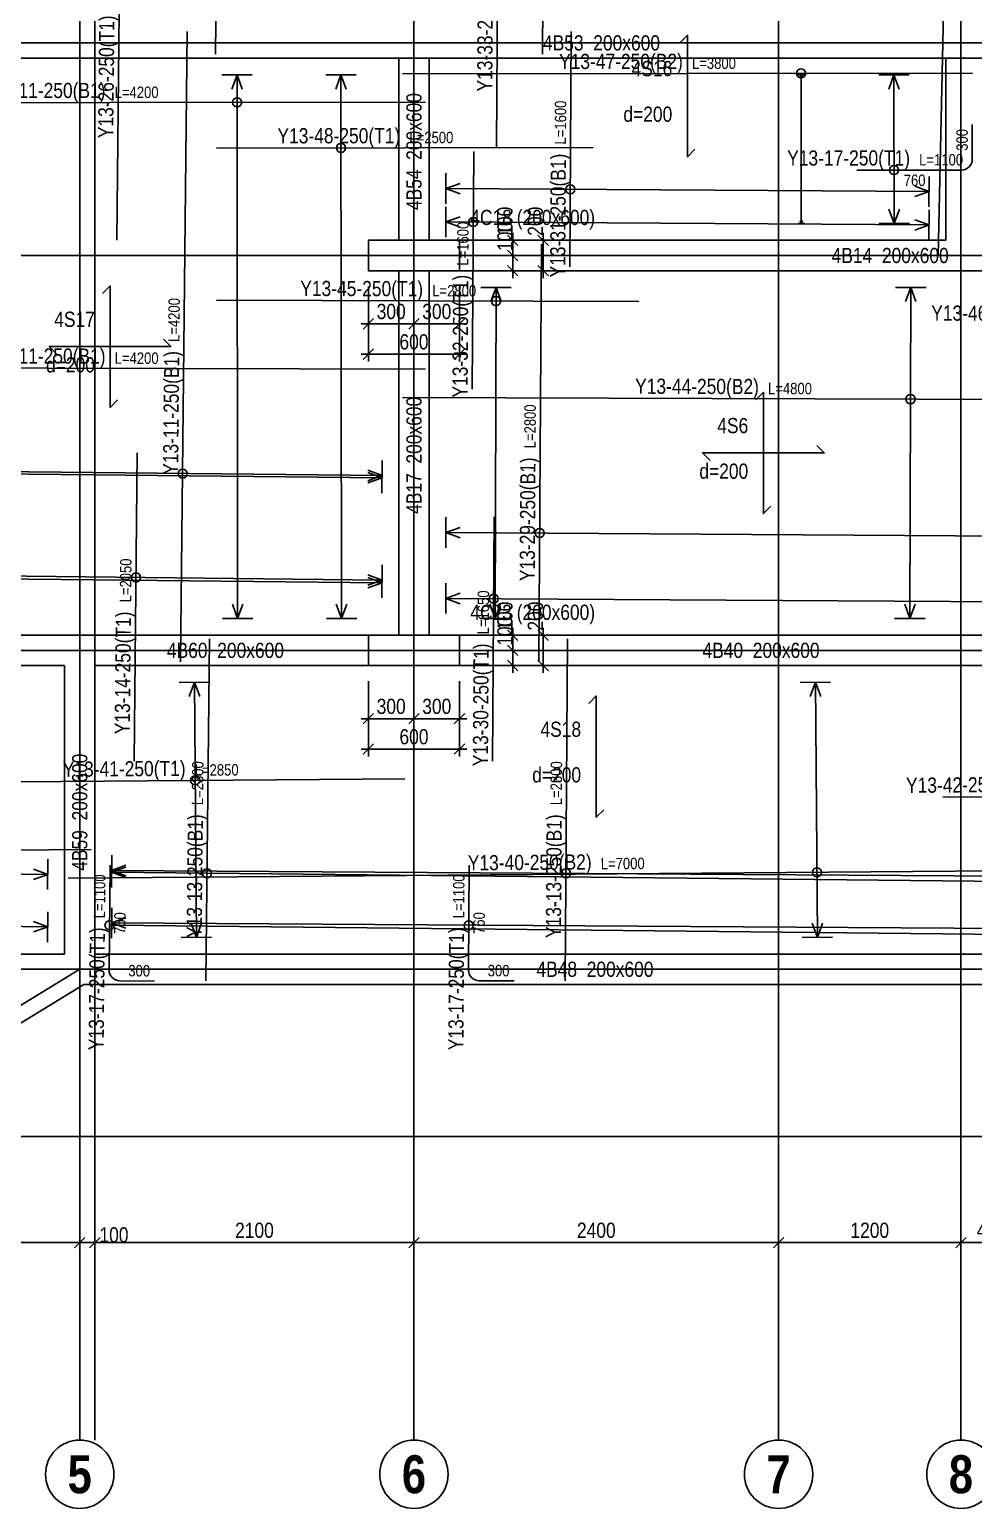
# Model space of a CAD drawing. Extents: x 0 to 206258, y -403073 to 0.
# Drawn here: x 147654 to 153866, y -38542 to -28805 of the extents above; entities that cross this region are included whole.
import ezdxf
from ezdxf.enums import TextEntityAlignment as Align
from ezdxf.lldxf.tags import DXFTag

# ---------------------------------------------------------------- set-up
doc = ezdxf.new("R2010")
doc.units = 0
doc.header["$LTSCALE"] = 1000
for name, color, linetype in [('Axis Circle(Dir 2)', 150, 'Continuous'), ('Axis Label(Dir 2)', 7, 'Continuous'), ('Axis Line(Dir 1)', 8, 'CENTER2'), ('Axis Line(Dir 2)', 150, 'CENTER2'), ('Column Line', 7, 'Continuous'), ('Dimension Line', 5, 'Continuous'), ('Rebar Label', 6, 'Continuous'), ('Rebar Length Text', 8, 'Continuous'), ('Rebar Line', 7, 'Continuous'), ('Rebar Span Line', 5, 'Continuous'), ('Slab Edge Line', 5, 'Continuous'), ('Slab Label', 5, 'Continuous'), ('Top Rebar Label', 6, 'Continuous'), ('Top Rebar Length Text', 8, 'Continuous'), ('Top Rebar Line', 7, 'Continuous'), ('Top Rebar Span Line', 5, 'Continuous')]:
    doc.layers.add(name, color=color, linetype=linetype)
for name, color, linetype, true_color in [('Beam Label', 159, 'Continuous', 0x35424f), ('Beam Line', 159, 'HIDDEN2', 0x35424f), ('Column Label', 159, 'Continuous', 0x35424f), ('Ghost Axis Line', 254, 'Continuous', 0xbebebe)]:
    doc.layers.add(name, color=color, linetype=linetype, true_color=true_color)
doc.styles.add('Axis Label(Dir 2)', font='ARIALNB.TTF', dxfattribs={"height": 250})
doc.styles.add('Beam Label', font='ARIALN.TTF', dxfattribs={"height": 100})
doc.styles.add('Column Label', font='ARIALN.TTF', dxfattribs={"height": 100})
doc.styles.add('Dimension Text', font='ARIALN.TTF', dxfattribs={"height": 100})
doc.styles.add('Rebar Label', font='ARIALN.TTF', dxfattribs={"height": 100})
doc.styles.add('Rebar Length Text', font='ARIALN.TTF', dxfattribs={"height": 75})
doc.styles.add('Slab Label', font='ARIALN.TTF', dxfattribs={"height": 100})
doc.styles.add('Top Rebar Label', font='ARIALN.TTF', dxfattribs={"height": 100})
doc.styles.add('Top Rebar Length Text', font='ARIALN.TTF', dxfattribs={"height": 75})
tags = doc.linetypes.add('CENTER2', pattern=[1.125, 0.75, -0.125, 0.125, -0.125]).pattern_tags.tags
tags[10:11] = [DXFTag(74, 4), DXFTag(75, 0), DXFTag(340, '0'), DXFTag(46, 0.0), DXFTag(50, 0.0), DXFTag(44, 0.0), DXFTag(45, 0.0)]
tags[8:9] = [DXFTag(74, 4), DXFTag(75, 0), DXFTag(340, '0'), DXFTag(46, 0.0), DXFTag(50, 0.0), DXFTag(44, 0.0), DXFTag(45, 0.0)]
tags[6:7] = [DXFTag(74, 4), DXFTag(75, 0), DXFTag(340, '0'), DXFTag(46, 0.0), DXFTag(50, 0.0), DXFTag(44, 0.0), DXFTag(45, 0.0)]
tags[4:5] = [DXFTag(74, 4), DXFTag(75, 0), DXFTag(340, '0'), DXFTag(46, 0.0), DXFTag(50, 0.0), DXFTag(44, 0.0), DXFTag(45, 0.0)]
tags = doc.linetypes.add('HIDDEN2', pattern=[0.1875, 0.125, -0.0625]).pattern_tags.tags
tags[6:7] = [DXFTag(74, 4), DXFTag(75, 0), DXFTag(340, '0'), DXFTag(46, 0.0), DXFTag(50, 0.0), DXFTag(44, 0.0), DXFTag(45, 0.0)]
tags[4:5] = [DXFTag(74, 4), DXFTag(75, 0), DXFTag(340, '0'), DXFTag(46, 0.0), DXFTag(50, 0.0), DXFTag(44, 0.0), DXFTag(45, 0.0)]
doc.dimstyles.get("Standard").update_dxf_attribs({"dimtxt": 100, "dimasz": 30, "dimexe": 48.3, "dimexo": 103.5, "dimgap": 30, "dimtad": 1, "dimtoh": 1, "dimdec": 1, "dimdsep": 46, "dimtxsty": 'Dimension Text', "dimblk": 'PCDIM_TICK', "dimcen": 0.09, "dimclrd": 5, "dimclre": 5, "dimclrt": 5, "dimadec": 1, "dimazin": 0, "dimtp": 1, "dimtm": 1, "dimtfac": 1, "dimtdec": 4, "dimtofl": 0, "dimtmove": 0, "dimatfit": 3, "dimfxl": 1, "dimtolj": 1, "dimtzin": 0, "dimarcsym": 0})

# ---------------------------------------------------------------- blocks, each defined once
blk = doc.blocks.new('PCDIM_TICK')
at = {"layer": 'Dimension Line', "color": 0, "transparency": 33554687}
for p, q in [((1.15, 1.15), (-1.15, -1.15)), ((1.61, 0), (0, 0))]:
    blk.add_line(p, q, dxfattribs=at)
blk = doc.blocks.new('*U1152')
at = {"layer": 'Dimension Line', "color": 5, "true_color": 0x0000ff, "transparency": 16777216}
for p, q in [((149884.3, -30495.7), (149884.3, -30790.5)), ((150184.3, -30495.7), (150184.3, -30790.5)), ((149884.3, -30742.2), (150184.3, -30742.2))]:
    blk.add_line(p, q, dxfattribs=at)
at = {"layer": 'Dimension Line', "color": 5, "true_color": 0x0000ff, "transparency": 16777216, "xscale": 30, "yscale": 30, "rotation": 180.0000000000004}
blk.add_blockref('PCDIM_TICK', (149884.3, -30742.2), dxfattribs=at)
at = {"layer": 'Dimension Line', "color": 5, "true_color": 0x0000ff, "transparency": 16777216, "xscale": 30, "yscale": 30}
blk.add_blockref('PCDIM_TICK', (150184.3, -30742.2), dxfattribs=at)
at = {"layer": 'Dimension Line', "color": 5, "true_color": 0x0000ff, "transparency": 16777216, "insert": (150034.3, -30712.2), "char_height": 100, "width": 181.501, "attachment_point": 8, "style": 'Dimension Text'}
blk.add_mtext('300', dxfattribs=at)
blk = doc.blocks.new('*U1153')
at = {"layer": 'Dimension Line', "color": 5, "true_color": 0x0000ff, "transparency": 16777216}
for p, q in [((150184.3, -30495.7), (150184.3, -30790.5)), ((150484.3, -30495.7), (150484.3, -30790.5)), ((150184.3, -30742.2), (150484.3, -30742.2))]:
    blk.add_line(p, q, dxfattribs=at)
at = {"layer": 'Dimension Line', "color": 5, "true_color": 0x0000ff, "transparency": 16777216, "xscale": 30, "yscale": 30, "rotation": 180.0000000000004}
blk.add_blockref('PCDIM_TICK', (150184.3, -30742.2), dxfattribs=at)
at = {"layer": 'Dimension Line', "color": 5, "true_color": 0x0000ff, "transparency": 16777216, "xscale": 30, "yscale": 30}
blk.add_blockref('PCDIM_TICK', (150484.3, -30742.2), dxfattribs=at)
at = {"layer": 'Dimension Line', "color": 5, "true_color": 0x0000ff, "transparency": 16777216, "insert": (150334.3, -30712.2), "char_height": 100, "width": 181.501, "attachment_point": 8, "style": 'Dimension Text'}
blk.add_mtext('300', dxfattribs=at)
blk = doc.blocks.new('*U1154')
at = {"layer": 'Dimension Line', "color": 5, "true_color": 0x0000ff, "transparency": 16777216}
for p, q in [((149884.3, -30495.7), (149884.3, -30990.5)), ((150484.3, -30495.7), (150484.3, -30990.5)), ((149884.3, -30942.2), (150484.3, -30942.2))]:
    blk.add_line(p, q, dxfattribs=at)
at = {"layer": 'Dimension Line', "color": 5, "true_color": 0x0000ff, "transparency": 16777216, "xscale": 30, "yscale": 30, "rotation": 180.0000000000004}
blk.add_blockref('PCDIM_TICK', (149884.3, -30942.2), dxfattribs=at)
at = {"layer": 'Dimension Line', "color": 5, "true_color": 0x0000ff, "transparency": 16777216, "xscale": 30, "yscale": 30}
blk.add_blockref('PCDIM_TICK', (150484.3, -30942.2), dxfattribs=at)
at = {"layer": 'Dimension Line', "color": 5, "true_color": 0x0000ff, "transparency": 16777216, "insert": (150184.3, -30912.2), "char_height": 100, "width": 181.97, "attachment_point": 8, "style": 'Dimension Text'}
blk.add_mtext('600', dxfattribs=at)
blk = doc.blocks.new('*U1155')
at = {"layer": 'Dimension Line', "color": 5, "true_color": 0x0000ff, "transparency": 16777216}
for p, q in [((150834.3, -30292.2), (150834.3, -30262.2)), ((150587.8, -30292.2), (150882.6, -30292.2)), ((150834.3, -30392.2), (150834.3, -30292.2)), ((150587.8, -30392.2), (150882.6, -30392.2))]:
    blk.add_line(p, q, dxfattribs=at)
at = {"layer": 'Dimension Line', "color": 5, "true_color": 0x0000ff, "transparency": 16777216, "xscale": 30, "yscale": 30}
for p, rotation in [((150834.3, -30292.2), 89.99999999999447), ((150834.3, -30392.2), 269.9999999999834)]:
    blk.add_blockref('PCDIM_TICK', p, dxfattribs=dict(at, rotation=rotation))
at = {"layer": 'Dimension Line', "color": 5, "true_color": 0x0000ff, "transparency": 16777216, "insert": (150834.3, -30262.2), "char_height": 100, "width": 173.928, "attachment_point": 7, "rotation": 90, "style": 'Dimension Text'}
blk.add_mtext('100', dxfattribs=at)
blk = doc.blocks.new('*U1156')
at = {"layer": 'Dimension Line', "color": 5, "true_color": 0x0000ff, "transparency": 16777216}
for p, q in [((150834.3, -30192.2), (150834.3, -30162.2)), ((150587.8, -30192.2), (150882.6, -30192.2)), ((150834.3, -30292.2), (150834.3, -30192.2)), ((150587.8, -30292.2), (150882.6, -30292.2))]:
    blk.add_line(p, q, dxfattribs=at)
at = {"layer": 'Dimension Line', "color": 5, "true_color": 0x0000ff, "transparency": 16777216, "xscale": 30, "yscale": 30}
for p, rotation in [((150834.3, -30192.2), 89.99999999999447), ((150834.3, -30292.2), 269.9999999999834)]:
    blk.add_blockref('PCDIM_TICK', p, dxfattribs=dict(at, rotation=rotation))
at = {"layer": 'Dimension Line', "color": 5, "true_color": 0x0000ff, "transparency": 16777216, "insert": (150834.3, -30162.2), "char_height": 100, "width": 173.928, "attachment_point": 7, "rotation": 90, "style": 'Dimension Text'}
blk.add_mtext('100', dxfattribs=at)
blk = doc.blocks.new('*U1157')
at = {"layer": 'Dimension Line', "color": 5, "true_color": 0x0000ff, "transparency": 16777216}
for p, q in [((151034.3, -30192.2), (151034.3, -30162.2)), ((150587.8, -30192.2), (151082.6, -30192.2)), ((151034.3, -30392.2), (151034.3, -30192.2)), ((150587.8, -30392.2), (151082.6, -30392.2))]:
    blk.add_line(p, q, dxfattribs=at)
at = {"layer": 'Dimension Line', "color": 5, "true_color": 0x0000ff, "transparency": 16777216, "xscale": 30, "yscale": 30}
for p, rotation in [((151034.3, -30192.2), 89.99999999999447), ((151034.3, -30392.2), 269.9999999999834)]:
    blk.add_blockref('PCDIM_TICK', p, dxfattribs=dict(at, rotation=rotation))
at = {"layer": 'Dimension Line', "color": 5, "true_color": 0x0000ff, "transparency": 16777216, "insert": (151034.3, -30162.2), "char_height": 100, "width": 182.775, "attachment_point": 7, "rotation": 90, "style": 'Dimension Text'}
blk.add_mtext('200', dxfattribs=at)
blk = doc.blocks.new('*U1176')
at = {"layer": 'Dimension Line', "color": 5, "true_color": 0x0000ff, "transparency": 16777216}
for p, q in [((149884.3, -33095.7), (149884.3, -33390.5)), ((150184.3, -33095.7), (150184.3, -33390.5)), ((149884.3, -33342.2), (150184.3, -33342.2))]:
    blk.add_line(p, q, dxfattribs=at)
at = {"layer": 'Dimension Line', "color": 5, "true_color": 0x0000ff, "transparency": 16777216, "xscale": 30, "yscale": 30, "rotation": 180.0000000000004}
blk.add_blockref('PCDIM_TICK', (149884.3, -33342.2), dxfattribs=at)
at = {"layer": 'Dimension Line', "color": 5, "true_color": 0x0000ff, "transparency": 16777216, "xscale": 30, "yscale": 30}
blk.add_blockref('PCDIM_TICK', (150184.3, -33342.2), dxfattribs=at)
at = {"layer": 'Dimension Line', "color": 5, "true_color": 0x0000ff, "transparency": 16777216, "insert": (150034.3, -33312.2), "char_height": 100, "width": 181.501, "attachment_point": 8, "style": 'Dimension Text'}
blk.add_mtext('300', dxfattribs=at)
blk = doc.blocks.new('*U1177')
at = {"layer": 'Dimension Line', "color": 5, "true_color": 0x0000ff, "transparency": 16777216}
for p, q in [((150184.3, -33095.7), (150184.3, -33390.5)), ((150484.3, -33095.7), (150484.3, -33390.5)), ((150184.3, -33342.2), (150484.3, -33342.2))]:
    blk.add_line(p, q, dxfattribs=at)
at = {"layer": 'Dimension Line', "color": 5, "true_color": 0x0000ff, "transparency": 16777216, "xscale": 30, "yscale": 30, "rotation": 180.0000000000004}
blk.add_blockref('PCDIM_TICK', (150184.3, -33342.2), dxfattribs=at)
at = {"layer": 'Dimension Line', "color": 5, "true_color": 0x0000ff, "transparency": 16777216, "xscale": 30, "yscale": 30}
blk.add_blockref('PCDIM_TICK', (150484.3, -33342.2), dxfattribs=at)
at = {"layer": 'Dimension Line', "color": 5, "true_color": 0x0000ff, "transparency": 16777216, "insert": (150334.3, -33312.2), "char_height": 100, "width": 181.501, "attachment_point": 8, "style": 'Dimension Text'}
blk.add_mtext('300', dxfattribs=at)
blk = doc.blocks.new('*U1178')
at = {"layer": 'Dimension Line', "color": 5, "true_color": 0x0000ff, "transparency": 16777216}
for p, q in [((149884.3, -33095.7), (149884.3, -33590.5)), ((150484.3, -33095.7), (150484.3, -33590.5)), ((149884.3, -33542.2), (150484.3, -33542.2))]:
    blk.add_line(p, q, dxfattribs=at)
at = {"layer": 'Dimension Line', "color": 5, "true_color": 0x0000ff, "transparency": 16777216, "xscale": 30, "yscale": 30, "rotation": 180.0000000000004}
blk.add_blockref('PCDIM_TICK', (149884.3, -33542.2), dxfattribs=at)
at = {"layer": 'Dimension Line', "color": 5, "true_color": 0x0000ff, "transparency": 16777216, "xscale": 30, "yscale": 30}
blk.add_blockref('PCDIM_TICK', (150484.3, -33542.2), dxfattribs=at)
at = {"layer": 'Dimension Line', "color": 5, "true_color": 0x0000ff, "transparency": 16777216, "insert": (150184.3, -33512.2), "char_height": 100, "width": 181.97, "attachment_point": 8, "style": 'Dimension Text'}
blk.add_mtext('600', dxfattribs=at)
blk = doc.blocks.new('*U1179')
at = {"layer": 'Dimension Line', "color": 5, "true_color": 0x0000ff, "transparency": 16777216}
for p, q in [((150587.8, -32892.2), (150882.6, -32892.2)), ((150834.3, -32892.2), (150834.3, -32862.2)), ((150834.3, -32992.2), (150834.3, -32892.2)), ((150587.8, -32992.2), (150882.6, -32992.2))]:
    blk.add_line(p, q, dxfattribs=at)
at = {"layer": 'Dimension Line', "color": 5, "true_color": 0x0000ff, "transparency": 16777216, "xscale": 30, "yscale": 30}
for p, rotation in [((150834.3, -32892.2), 89.99999999999447), ((150834.3, -32992.2), 269.9999999999834)]:
    blk.add_blockref('PCDIM_TICK', p, dxfattribs=dict(at, rotation=rotation))
at = {"layer": 'Dimension Line', "color": 5, "true_color": 0x0000ff, "transparency": 16777216, "insert": (150834.3, -32862.2), "char_height": 100, "width": 173.928, "attachment_point": 7, "rotation": 90, "style": 'Dimension Text'}
blk.add_mtext('100', dxfattribs=at)
blk = doc.blocks.new('*U1180')
at = {"layer": 'Dimension Line', "color": 5, "true_color": 0x0000ff, "transparency": 16777216}
for p, q in [((150587.8, -32792.2), (150882.6, -32792.2)), ((150834.3, -32792.2), (150834.3, -32762.2)), ((150834.3, -32892.2), (150834.3, -32792.2)), ((150587.8, -32892.2), (150882.6, -32892.2))]:
    blk.add_line(p, q, dxfattribs=at)
at = {"layer": 'Dimension Line', "color": 5, "true_color": 0x0000ff, "transparency": 16777216, "xscale": 30, "yscale": 30}
for p, rotation in [((150834.3, -32792.2), 89.99999999999447), ((150834.3, -32892.2), 269.9999999999834)]:
    blk.add_blockref('PCDIM_TICK', p, dxfattribs=dict(at, rotation=rotation))
at = {"layer": 'Dimension Line', "color": 5, "true_color": 0x0000ff, "transparency": 16777216, "insert": (150834.3, -32762.2), "char_height": 100, "width": 173.928, "attachment_point": 7, "rotation": 90, "style": 'Dimension Text'}
blk.add_mtext('100', dxfattribs=at)
blk = doc.blocks.new('*U1181')
at = {"layer": 'Dimension Line', "color": 5, "true_color": 0x0000ff, "transparency": 16777216}
for p, q in [((150587.8, -32792.2), (151082.6, -32792.2)), ((151034.3, -32792.2), (151034.3, -32762.2)), ((151034.3, -32992.2), (151034.3, -32792.2)), ((150587.8, -32992.2), (151082.6, -32992.2))]:
    blk.add_line(p, q, dxfattribs=at)
at = {"layer": 'Dimension Line', "color": 5, "true_color": 0x0000ff, "transparency": 16777216, "xscale": 30, "yscale": 30}
for p, rotation in [((151034.3, -32792.2), 89.99999999999447), ((151034.3, -32992.2), 269.9999999999834)]:
    blk.add_blockref('PCDIM_TICK', p, dxfattribs=dict(at, rotation=rotation))
at = {"layer": 'Dimension Line', "color": 5, "true_color": 0x0000ff, "transparency": 16777216, "insert": (151034.3, -32762.2), "char_height": 100, "width": 182.775, "attachment_point": 7, "rotation": 90, "style": 'Dimension Text'}
blk.add_mtext('200', dxfattribs=at)
blk = doc.blocks.new('*U1260')
at = {"layer": 'Dimension Line', "color": 5, "true_color": 0x0000ff, "transparency": 16777216}
for p, q in [((146184.3, -36195.7), (146184.3, -36840.5)), ((147984.3, -36195.7), (147984.3, -36840.5)), ((146184.3, -36792.2), (147984.3, -36792.2))]:
    blk.add_line(p, q, dxfattribs=at)
at = {"layer": 'Dimension Line', "color": 5, "true_color": 0x0000ff, "transparency": 16777216, "xscale": 30, "yscale": 30, "rotation": 180.0000000000004}
blk.add_blockref('PCDIM_TICK', (146184.3, -36792.2), dxfattribs=at)
at = {"layer": 'Dimension Line', "color": 5, "true_color": 0x0000ff, "transparency": 16777216, "xscale": 30, "yscale": 30}
blk.add_blockref('PCDIM_TICK', (147984.3, -36792.2), dxfattribs=at)
at = {"layer": 'Dimension Line', "color": 5, "true_color": 0x0000ff, "transparency": 16777216, "insert": (147084.3, -36762.2), "char_height": 100, "width": 238.405, "attachment_point": 8, "style": 'Dimension Text'}
blk.add_mtext('1800', dxfattribs=at)
blk = doc.blocks.new('*U1261')
at = {"layer": 'Dimension Line', "color": 5, "true_color": 0x0000ff, "transparency": 16777216}
for p, q in [((147984.3, -36195.7), (147984.3, -36840.5)), ((148084.3, -36195.7), (148084.3, -36840.5)), ((147984.3, -36792.2), (148084.3, -36792.2)), ((148084.3, -36792.2), (148114.3, -36792.2))]:
    blk.add_line(p, q, dxfattribs=at)
at = {"layer": 'Dimension Line', "color": 5, "true_color": 0x0000ff, "transparency": 16777216, "xscale": 30, "yscale": 30, "rotation": 180.0000000000004}
blk.add_blockref('PCDIM_TICK', (147984.3, -36792.2), dxfattribs=at)
at = {"layer": 'Dimension Line', "color": 5, "true_color": 0x0000ff, "transparency": 16777216, "xscale": 30, "yscale": 30}
blk.add_blockref('PCDIM_TICK', (148084.3, -36792.2), dxfattribs=at)
at = {"layer": 'Dimension Line', "color": 5, "true_color": 0x0000ff, "transparency": 16777216, "insert": (148114.3, -36792.2), "char_height": 100, "width": 173.928, "attachment_point": 7, "style": 'Dimension Text'}
blk.add_mtext('100', dxfattribs=at)
blk = doc.blocks.new('*U1262')
at = {"layer": 'Dimension Line', "color": 5, "true_color": 0x0000ff, "transparency": 16777216}
for p, q in [((148084.3, -36195.7), (148084.3, -36840.5)), ((150184.3, -36195.7), (150184.3, -36840.5)), ((148084.3, -36792.2), (150184.3, -36792.2))]:
    blk.add_line(p, q, dxfattribs=at)
at = {"layer": 'Dimension Line', "color": 5, "true_color": 0x0000ff, "transparency": 16777216, "xscale": 30, "yscale": 30, "rotation": 180.0000000000004}
blk.add_blockref('PCDIM_TICK', (148084.3, -36792.2), dxfattribs=at)
at = {"layer": 'Dimension Line', "color": 5, "true_color": 0x0000ff, "transparency": 16777216, "xscale": 30, "yscale": 30}
blk.add_blockref('PCDIM_TICK', (150184.3, -36792.2), dxfattribs=at)
at = {"layer": 'Dimension Line', "color": 5, "true_color": 0x0000ff, "transparency": 16777216, "insert": (149134.3, -36762.2), "char_height": 100, "width": 247.252, "attachment_point": 8, "style": 'Dimension Text'}
blk.add_mtext('2100', dxfattribs=at)
blk = doc.blocks.new('*U1263')
at = {"layer": 'Dimension Line', "color": 5, "true_color": 0x0000ff, "transparency": 16777216}
for p, q in [((150184.3, -36195.7), (150184.3, -36840.5)), ((152584.3, -36195.7), (152584.3, -36840.5)), ((150184.3, -36792.2), (152584.3, -36792.2))]:
    blk.add_line(p, q, dxfattribs=at)
at = {"layer": 'Dimension Line', "color": 5, "true_color": 0x0000ff, "transparency": 16777216, "xscale": 30, "yscale": 30, "rotation": 180.0000000000004}
blk.add_blockref('PCDIM_TICK', (150184.3, -36792.2), dxfattribs=at)
at = {"layer": 'Dimension Line', "color": 5, "true_color": 0x0000ff, "transparency": 16777216, "xscale": 30, "yscale": 30}
blk.add_blockref('PCDIM_TICK', (152584.3, -36792.2), dxfattribs=at)
at = {"layer": 'Dimension Line', "color": 5, "true_color": 0x0000ff, "transparency": 16777216, "insert": (151384.3, -36762.2), "char_height": 100, "width": 247.252, "attachment_point": 8, "style": 'Dimension Text'}
blk.add_mtext('2400', dxfattribs=at)
blk = doc.blocks.new('*U1264')
at = {"layer": 'Dimension Line', "color": 5, "true_color": 0x0000ff, "transparency": 16777216}
for p, q in [((152584.3, -36195.7), (152584.3, -36840.5)), ((153784.3, -36195.7), (153784.3, -36840.5)), ((152584.3, -36792.2), (153784.3, -36792.2))]:
    blk.add_line(p, q, dxfattribs=at)
at = {"layer": 'Dimension Line', "color": 5, "true_color": 0x0000ff, "transparency": 16777216, "xscale": 30, "yscale": 30, "rotation": 180.0000000000004}
blk.add_blockref('PCDIM_TICK', (152584.3, -36792.2), dxfattribs=at)
at = {"layer": 'Dimension Line', "color": 5, "true_color": 0x0000ff, "transparency": 16777216, "xscale": 30, "yscale": 30}
blk.add_blockref('PCDIM_TICK', (153784.3, -36792.2), dxfattribs=at)
at = {"layer": 'Dimension Line', "color": 5, "true_color": 0x0000ff, "transparency": 16777216, "insert": (153184.3, -36762.2), "char_height": 100, "width": 238.405, "attachment_point": 8, "style": 'Dimension Text'}
blk.add_mtext('1200', dxfattribs=at)
blk = doc.blocks.new('*U1265')
at = {"layer": 'Dimension Line', "color": 5, "true_color": 0x0000ff, "transparency": 16777216}
for p, q in [((153784.3, -36195.7), (153784.3, -36840.5)), ((154184.3, -36195.7), (154184.3, -36840.5)), ((153784.3, -36792.2), (154184.3, -36792.2))]:
    blk.add_line(p, q, dxfattribs=at)
at = {"layer": 'Dimension Line', "color": 5, "true_color": 0x0000ff, "transparency": 16777216, "xscale": 30, "yscale": 30, "rotation": 180.0000000000004}
blk.add_blockref('PCDIM_TICK', (153784.3, -36792.2), dxfattribs=at)
at = {"layer": 'Dimension Line', "color": 5, "true_color": 0x0000ff, "transparency": 16777216, "xscale": 30, "yscale": 30}
blk.add_blockref('PCDIM_TICK', (154184.3, -36792.2), dxfattribs=at)
at = {"layer": 'Dimension Line', "color": 5, "true_color": 0x0000ff, "transparency": 16777216, "insert": (153984.3, -36762.2), "char_height": 100, "width": 184.718, "attachment_point": 8, "style": 'Dimension Text'}
blk.add_mtext('400', dxfattribs=at)

msp = doc.modelspace()

# ---------------------------------------------------------------- linework, layer by layer
at = {"layer": 'Axis Circle(Dir 2)', "transparency": 33554687}
for centre in [(147984.29, -38317.207), (150184.29, -38317.207), (152584.29, -38317.207), (153784.29, -38317.207)]:
    msp.add_circle(centre, 225, dxfattribs=at)
at = {"layer": 'Axis Line(Dir 1)', "transparency": 33554687}
for points in [[(138984.29, -28892.207), (156784.29, -28892.207)], [(138984.29, -30292.207), (156784.29, -30292.207)], [(138984.29, -32892.207), (156784.29, -32892.207)], [(138984.29, -34992.207), (156784.29, -34992.207)], [(138984.29, -36092.207), (156784.29, -36092.207)]]:
    msp.add_lwpolyline(points, dxfattribs=at)
at = {"layer": 'Axis Line(Dir 2)', "transparency": 33554687}
for points in [[(147984.29, -38092.207), (147984.29, -14292.207)], [(150184.29, -38092.207), (150184.29, -14292.207)], [(152584.29, -38092.207), (152584.29, -14292.207)], [(153784.29, -38092.207), (153784.29, -14292.207)]]:
    msp.add_lwpolyline(points, dxfattribs=at)
at = {"layer": 'Beam Line', "transparency": 33554687}
for points in [[(146484.29, -28992.207), (150084.29, -28992.207)], [(150084.29, -30192.207), (150084.29, -28992.207)], [(150284.29, -28992.207), (153684.29, -28992.207)], [(150284.29, -30192.207), (150284.29, -28992.207)], [(153684.29, -30192.207), (153684.29, -28992.207)], [(150484.29, -30192.207), (153684.29, -30192.207)], [(150084.29, -32792.207), (150084.29, -30392.207)], [(150284.29, -32792.207), (150284.29, -30392.207)], [(150484.29, -30392.207), (154484.29, -30392.207)], [(146484.29, -32792.207), (147984.29, -32792.207)], [(147984.29, -32792.207), (149884.29, -32792.207)], [(150484.29, -32792.207), (154484.29, -32792.207)], [(146484.29, -32992.207), (147884.29, -32992.207)], [(147884.29, -34892.207), (147884.29, -32992.207)], [(148084.29, -34892.207), (148084.29, -32992.207)], [(148084.29, -32992.207), (149884.29, -32992.207)], [(150484.29, -32992.207), (154484.29, -32992.207)], [(146484.29, -34892.207), (147884.29, -34892.207)], [(148084.29, -34892.207), (154684.29, -34892.207)]]:
    msp.add_lwpolyline(points, dxfattribs=at)
at = {"layer": 'Beam Line', "linetype": 'Continuous', "transparency": 33554687}
for points in [[(146236.435, -36177.535), (148012.427, -35092.207)], [(148012.427, -35092.207), (154784.29, -35092.207)]]:
    msp.add_lwpolyline(points, dxfattribs=at)
at = {"layer": 'Column Line', "transparency": 33554687}
for points in [[(150484.29, -30392.207), (150484.29, -30192.207), (149884.29, -30192.207), (149884.29, -30392.207)], [(150484.29, -32992.207), (150484.29, -32792.207), (149884.29, -32792.207), (149884.29, -32992.207)]]:
    msp.add_lwpolyline(points, close=True, dxfattribs=at)
at = {"layer": 'Ghost Axis Line', "transparency": 33554687}
for points in [[(148084.29, -38092.207), (148084.29, -14292.207)], [(153634.29, -30292.207), (153784.29, -23492.207)], [(138984.29, -28992.207), (156784.29, -28992.207)], [(146184.29, -36092.207), (147984.29, -34992.207)]]:
    msp.add_lwpolyline(points, dxfattribs=at)
at = {"layer": 'Rebar Label', "transparency": 33554687}
for centre in [(152732.29, -29092.973), (149020.29, -29284.345), (149704.29, -29583.632), (153344.29, -29729.835), (151213.131, -29856.207), (150574.252, -30072.207), (150724.29, -30592.642), (153452.29, -31238.168), (148661.708, -31728.207), (151011.313, -32120.207), (148354.541, -32412.207), (150708.576, -32552.207), (148744.29, -33748.381), (148821.704, -34360.207), (151184.655, -34360.207), (152836.29, -34353.179), (148180.594, -34702.207), (150544.98, -34702.207)]:
    msp.add_circle(centre, 30, dxfattribs=at)
at = {"layer": 'Rebar Line', "transparency": 33554687}
for points in [[(148878.082, -28967.197), (148936.1, -23417.216)], [(151031.248, -28967.203), (151066.337, -23417.21)], [(148648.756, -32967.197), (148692.139, -28817.216)], [(151209.9, -30367.203), (151219.7, -28817.21)], [(153859.29, -29091.798), (150109.291, -29095.709)], [(150259.29, -29283.053), (146109.291, -29287.381)], [(151005.958, -32967.203), (151023.345, -30217.21)], [(146109.291, -31029.07), (150259.29, -31041.276)], [(150109.291, -31228.336), (154859.29, -31242.306)], [(148814.313, -35067.197), (148837.834, -32817.216)], [(151180.185, -35067.203), (151194.41, -32817.21)], [(146109.296, -34219.467), (148059.285, -34203.873)], [(147909.296, -34392.579), (154859.285, -34337.002)]]:
    msp.add_lwpolyline(points, dxfattribs=at)
at = {"layer": 'Rebar Span Line', "transparency": 33554687}
for p, q in [((149120.1, -29102.102), (148920.1, -29102.311)), ((149020.1, -29102.207), (148985.996, -29196.211)), ((149020.1, -29102.207), (149023.834, -32682.207)), ((149020.1, -29102.207), (149054.4, -29196.14)), ((152753.067, -29102.185), (152711.534, -29102.228)), ((152732.3, -29102.207), (152725.218, -29121.728)), ((152732.3, -29102.207), (152733.322, -30082.207)), ((152732.3, -29102.207), (152739.423, -29121.713)), ((150393.656, -29951.028), (150394.92, -29751.032)), ((153573.66, -29971.133), (153574.925, -29771.137)), ((150394.288, -29851.03), (150488.472, -29817.422)), ((153574.293, -29871.135), (150394.288, -29851.03)), ((150394.288, -29851.03), (150488.039, -29885.825)), ((153574.293, -29871.135), (153480.109, -29904.742)), ((153574.293, -29871.135), (153480.541, -29836.339)), ((152754.089, -30082.185), (152712.556, -30082.228)), ((152733.322, -30082.207), (152726.199, -30062.7)), ((152733.322, -30082.207), (152740.404, -30062.685)), ((153354.455, -30501.912), (153554.455, -30502.5)), ((153454.455, -30502.206), (153419.977, -30596.074)), ((153448.043, -32682.207), (153454.455, -30502.206)), ((153454.455, -30502.206), (153488.381, -30596.276)), ((149973.251, -31841.923), (149975.342, -31641.934)), ((149974.296, -31741.928), (146394.284, -31704.503)), ((149974.296, -31756.536), (146394.284, -31718.912)), ((149974.296, -31741.928), (149879.975, -31775.146)), ((149974.296, -31741.928), (149880.69, -31706.746)), ((149974.296, -31756.536), (149880.692, -31721.349)), ((149973.246, -31856.531), (149975.347, -31656.542)), ((149974.296, -31756.536), (149879.973, -31789.749)), ((150393.656, -32216.303), (150394.92, -32016.307)), ((150394.288, -32116.305), (150488.472, -32082.698)), ((154574.293, -32142.733), (150394.288, -32116.305)), ((150394.288, -32116.305), (150488.039, -32151.101)), ((149023.834, -32682.207), (148989.534, -32588.273)), ((149023.834, -32682.207), (149057.938, -32588.202)), ((153448.043, -32682.207), (153414.118, -32588.138)), ((153448.043, -32682.207), (153482.521, -32588.339)), ((149123.834, -32682.102), (148923.835, -32682.311)), ((153348.044, -32681.913), (153548.043, -32682.501)), ((152726.29, -33103.003), (152926.284, -33101.403)), ((152826.287, -33102.203), (152792.837, -33196.443)), ((152839.721, -34782.21), (152826.287, -33102.203)), ((152826.287, -33102.203), (152861.239, -33195.896)), ((147773.246, -34467.671), (147775.347, -34267.682)), ((148193.239, -34453.642), (148195.33, -34253.653)), ((148193.656, -34441.298), (148194.92, -34241.302)), ((147774.296, -34367.677), (146394.284, -34353.174)), ((147774.296, -34367.677), (147679.973, -34400.89)), ((147774.296, -34367.677), (147680.692, -34332.489)), ((148194.284, -34353.648), (148288.606, -34320.43)), ((154574.296, -34420.343), (148194.284, -34353.648)), ((148194.284, -34353.648), (148287.891, -34388.83)), ((148194.288, -34341.3), (148288.472, -34307.693)), ((154574.293, -34381.637), (148194.288, -34341.3)), ((148194.288, -34341.3), (148288.039, -34376.096)), ((152839.721, -34782.21), (152804.769, -34688.517)), ((152839.721, -34782.21), (152873.171, -34687.97)), ((152739.724, -34783.01), (152939.718, -34781.41))]:
    msp.add_line(p, q, dxfattribs=at)
at = {"layer": 'Slab Edge Line', "transparency": 33554687}
for points in [[(151934.793, -28891.202), (151984.29, -28841.704)], [(151984.29, -29641.704), (151984.29, -28841.704)], [(152033.788, -29592.207), (151984.29, -29641.704)], [(148134.793, -30541.704), (148184.29, -30492.207)], [(148184.29, -31292.207), (148184.29, -30492.207)], [(148534.793, -30842.709), (148584.29, -30892.207)], [(147784.29, -30892.207), (148584.29, -30892.207)], [(147833.788, -30941.704), (147784.29, -30892.207)], [(148233.788, -31242.709), (148184.29, -31292.207)], [(152434.793, -31241.704), (152484.29, -31192.207)], [(152484.29, -31992.207), (152484.29, -31192.207)], [(152834.793, -31542.709), (152884.29, -31592.207)], [(152084.29, -31592.207), (152884.29, -31592.207)], [(152133.788, -31641.704), (152084.29, -31592.207)], [(152533.788, -31942.709), (152484.29, -31992.207)], [(151334.793, -33241.202), (151384.29, -33191.704)], [(151384.29, -33991.704), (151384.29, -33191.704)], [(151433.788, -33942.207), (151384.29, -33991.704)]]:
    msp.add_lwpolyline(points, close=True, dxfattribs=at)
at = {"layer": 'Top Rebar Line', "transparency": 33554687}
for points in [[(148227.741, -30192.192), (148259.311, -27172.21)], [(150727.385, -29577.191), (150742.59, -27172.208)], [(151364.29, -29581.9), (148884.29, -29584.487)], [(150567.298, -31172.201), (150577.192, -29607.218)], [(148884.292, -30587.23), (151664.29, -30595.406)], [(148341.892, -33622.192), (148363.114, -31592.21)], [(150701.811, -33622.201), (150711.99, -32012.208)], [(147299.316, -33759.936), (150124.289, -33737.346)]]:
    msp.add_lwpolyline(points, dxfattribs=at)
for points in [[(153858.977, -29429.298), (153859.216, -29657.827, -0.41421356), (153787.819, -29729.372), (153099.291, -29730.091)], [(153664.291, -33859.042), (154787.816, -33850.057, -0.41421353), (154859.856, -33920.955), (154861.684, -34149.476)], [(148476.762, -35070.333), (148248.246, -35067.944, -0.41421356), (148177.526, -34995.73), (148184.723, -34307.239)], [(150842.666, -35069.1), (150614.142, -35067.655, -0.41421356), (150543.124, -34995.733), (150547.477, -34307.218)]]:
    msp.add_lwpolyline(points, format="xyb", dxfattribs=at)
at = {"layer": 'Top Rebar Span Line', "transparency": 33554687}
for p, q in [((149803.788, -29102.102), (149603.788, -29102.311)), ((149703.788, -29102.207), (149669.684, -29196.211)), ((149703.788, -29102.207), (149707.522, -32682.207)), ((149703.788, -29102.207), (149738.088, -29196.14)), ((153443.636, -29102.102), (153243.636, -29102.311)), ((153343.636, -29102.207), (153309.532, -29196.211)), ((153343.636, -29102.207), (153344.658, -30082.207)), ((153343.636, -29102.207), (153377.936, -29196.14)), ((150393.656, -30171.067), (150394.92, -29971.071)), ((153344.658, -30082.207), (153310.358, -29988.273)), ((153344.658, -30082.207), (153378.762, -29988.202)), ((153573.66, -30191.172), (153574.925, -29991.176)), ((150394.288, -30071.069), (150488.472, -30037.462)), ((153574.293, -30091.174), (150394.288, -30071.069)), ((150394.288, -30071.069), (150488.039, -30105.864)), ((153444.658, -30082.102), (153244.658, -30082.311)), ((153574.293, -30091.174), (153480.541, -30056.379)), ((153574.293, -30091.174), (153480.109, -30124.781)), ((150624.557, -30501.912), (150824.556, -30502.5)), ((150724.556, -30502.206), (150690.078, -30596.074)), ((150718.145, -32682.207), (150724.556, -30502.206)), ((150724.556, -30502.206), (150758.482, -30596.276)), ((149974.296, -32429.139), (146394.284, -32391.714)), ((149974.296, -32447.312), (146394.284, -32409.688)), ((149974.296, -32429.139), (149880.69, -32393.957)), ((149974.296, -32447.312), (149880.692, -32412.124)), ((149973.246, -32547.306), (149975.347, -32347.317)), ((149973.251, -32529.134), (149975.342, -32329.145)), ((149974.296, -32447.312), (149879.973, -32480.525)), ((149974.296, -32429.139), (149879.975, -32462.357)), ((150393.656, -32650.218), (150394.92, -32450.222)), ((150394.288, -32550.22), (150488.472, -32516.612)), ((149707.522, -32682.207), (149673.222, -32588.273)), ((149707.522, -32682.207), (149741.626, -32588.202)), ((154574.293, -32576.647), (150394.288, -32550.22)), ((150394.288, -32550.22), (150488.039, -32585.015)), ((150718.145, -32682.207), (150684.219, -32588.138)), ((150718.145, -32682.207), (150752.623, -32588.339)), ((149807.522, -32682.102), (149607.522, -32682.311)), ((150618.145, -32681.913), (150818.144, -32682.501)), ((148639.126, -33103.003), (148839.12, -33101.403)), ((148739.123, -33102.203), (148705.674, -33196.443)), ((148752.558, -34782.21), (148739.123, -33102.203)), ((148739.123, -33102.203), (148774.075, -33195.896)), ((147773.246, -34812.862), (147775.347, -34612.873)), ((148193.656, -34787.343), (148194.92, -34587.347)), ((148194.288, -34687.345), (148288.472, -34653.737)), ((147774.296, -34712.868), (146394.284, -34698.365)), ((147774.296, -34712.868), (147679.973, -34746.08)), ((147774.296, -34712.868), (147680.692, -34677.68)), ((148194.114, -34718.658), (148194.455, -34686.042)), ((148194.284, -34702.35), (148209.667, -34696.932)), ((154574.296, -34769.045), (148194.284, -34702.35)), ((148194.284, -34702.35), (148209.551, -34708.088)), ((154574.293, -34727.682), (148194.288, -34687.345)), ((148194.288, -34687.345), (148288.039, -34722.14)), ((148752.558, -34782.21), (148717.605, -34688.517)), ((148752.558, -34782.21), (148786.007, -34687.97)), ((148652.561, -34783.01), (148852.554, -34781.41))]:
    msp.add_line(p, q, dxfattribs=at)

# ---------------------------------------------------------------- texts
at = {"layer": 'Axis Label(Dir 2)', "transparency": 33554687, "style": 'Axis Label(Dir 2)'}
for s, p in [('5', (147984.29, -38317.207)), ('6', (150184.29, -38317.207)), ('7', (152584.29, -38317.207)), ('8', (153784.29, -38317.207))]:
    msp.add_text(s, height=250, dxfattribs=at).set_placement(p, align=Align.MIDDLE_CENTER)
at = {"layer": 'Beam Label', "transparency": 33554687, "style": 'Beam Label'}
for s, p in [('4B53  200x600 ', (151434.29, -28892.207)), ('4B14  200x600 ', (153334.29, -30292.207)), ('4B60  200x600 ', (148959.29, -32892.207)), ('4B40  200x600 ', (152484.29, -32892.207)), ('4B48  200x600 ', (151391.325, -34992.207))]:
    msp.add_text(s, height=100, dxfattribs=at).set_placement(p, align=Align.MIDDLE_CENTER)
for s, p in [('4B54  200x600 ', (150184.29, -29592.207)), ('4B17  200x600 ', (150184.29, -31592.207)), ('4B59  200x600 ', (147984.29, -33942.207))]:
    msp.add_text(s, height=100, rotation=90, dxfattribs=at).set_placement(p, align=Align.MIDDLE_CENTER)
at = {"layer": 'Column Label', "transparency": 33554687, "style": 'Column Label'}
for s, p in [('4C18 (200x600)', (150555.001, -30121.496)), ('4C23 (200x600)', (150555.001, -32721.496))]:
    msp.add_text(s, height=100, dxfattribs=at).set_placement(p, align=Align.BOTTOM_LEFT)
at = {"layer": 'Rebar Label', "transparency": 33554687, "style": 'Rebar Label'}
for s, rotation, p in [(' Y13-47-250(B2)', 0.0597605, (151954.259, -29063.785)), (' Y13-11-250(B1)', 0.0597605, (148154.259, -29255.248)), (' Y13-31-250(B1)', 89.6377565, (151184.611, -29622.016)), (' Y13-11-250(B1)', 359.8314835, (148154.379, -31005.085)), (' Y13-11-250(B1)', 89.4010622, (148640.136, -30921.891)), (' Y13-44-250(B2)', 359.8314835, (152454.379, -31205.233)), (' Y13-29-250(B1)', 89.6377565, (150984.462, -31622.016)), (' Y13-13-250(B1)', 89.4010622, (148795.762, -33971.891)), (' Y13-13-250(B1)', 89.6377565, (151157.108, -33972.016)), (' Y13-40-250(B2)', 0.4581679, (151354.051, -34335.031))]:
    msp.add_text(s, height=100, rotation=rotation, dxfattribs=at).set_placement(p, align=Align.RIGHT)
at = {"layer": 'Rebar Length Text', "transparency": 33554687, "style": 'Rebar Length Text'}
for s, rotation, p in [('L=3800', 0.0597605, (152014.259, -29063.722)), ('L=4200', 0.0597605, (148214.259, -29255.186)), ('L=1600', 89.6377565, (151184.99, -29562.018)), ('L=4200', 89.4010622, (148640.763, -30861.895)), ('L=4200', 359.8314835, (148214.379, -31005.261)), ('L=4800', 359.8314835, (152514.379, -31205.409)), ('L=2800', 89.6377565, (150984.842, -31562.018)), ('L=2300', 89.4010622, (148796.389, -33911.895)), ('L=2300', 89.6377565, (151157.488, -33912.018)), ('L=7000', 0.4581679, (151414.05, -34334.551))]:
    msp.add_text(s, height=75, rotation=rotation, dxfattribs=at).set_placement(p)
at = {"layer": 'Slab Label', "transparency": 33554687, "style": 'Slab Label'}
for s, p in [('4S16', (151884.29, -29141.704)), ('d=200', (151884.29, -29441.704)), ('4S17', (148084.29, -30792.207)), ('d=200', (148084.29, -31092.207)), ('4S6', (152384.29, -31492.207)), ('d=200', (152384.29, -31792.207)), ('4S18', (151284.29, -33491.704)), ('d=200', (151284.29, -33791.704))]:
    msp.add_text(s, height=100, dxfattribs=at).set_placement(p, align=Align.BOTTOM_RIGHT)
at = {"layer": 'Top Rebar Label', "transparency": 33554687, "style": 'Top Rebar Label'}
for s, rotation, p in [(' Y13-33-250(T1)', 89.6377565, (150704.799, -28404.509)), (' Y13-26-250(T1)', 89.4010622, (148213.214, -28711.886)), (' Y13-48-250(T1)', 0.0597605, (150094.259, -29553.225)), (' Y13-17-250(T1)', 0.0597605, (153449.259, -29699.726)), (' Y13-45-250(T1)', 359.8314835, (150244.379, -30561.23)), (' Y13-32-250(T1)', 89.6377565, (150542.056, -30419.52)), (' Y13-46-250(T1)', 359.8314835, (154396.878, -30723.444)), (' Y13-14-250(T1)', 89.4010622, (148322.191, -32636.886)), (' Y13-30-250(T1)', 89.6377565, (150676.711, -32847.014)), (' Y13-41-250(T1)', 0.4581679, (148681.563, -33718.882)), (' Y13-42-250(T1)', 0.4581679, (154231.549, -33824.505)), (' Y13-17-250(T1)', 89.4010622, (148150.439, -34716.903)), (' Y13-17-250(T1)', 89.6377565, (150514.885, -34717.02))]:
    msp.add_text(s, height=100, rotation=rotation, dxfattribs=at).set_placement(p, align=Align.RIGHT)
at = {"layer": 'Top Rebar Length Text', "transparency": 33554687, "style": 'Top Rebar Length Text'}
for s, rotation, p in [('L=2500', 0.0597605, (150154.259, -29553.162)), ('L=1100', 0.0597605, (153509.259, -29699.663)), ('L=1600', 89.6377565, (150542.435, -30359.521)), ('L=2800', 359.8314835, (150304.379, -30561.407)), ('L=2050', 89.4010622, (148322.818, -32576.889)), ('L=1650', 89.6377565, (150677.091, -32787.016)), ('L=2850', 0.4581679, (148741.561, -33718.402)), ('L=1100', 89.4010622, (148151.066, -34656.906)), ('L=1100', 89.6377565, (150515.265, -34657.022))]:
    msp.add_text(s, height=75, rotation=rotation, dxfattribs=at).set_placement(p)
for rotation, p in [(90.0597605, (153829.009, -29459.329)), (359.4010622, (148447.077, -35040.021)), (359.6377565, (150812.856, -35038.911))]:
    msp.add_text('300', height=75, rotation=rotation, dxfattribs=at).set_placement(p, align=Align.RIGHT)
for rotation, p in [(0.0597605, (153479.4, -29834.694)), (89.4010622, (148285.745, -34688.315)), (89.6377565, (150650.072, -34687.875))]:
    msp.add_text('760', height=75, rotation=rotation, dxfattribs=at).set_placement(p, align=Align.CENTER)

# ---------------------------------------------------------------- dimensions: what is measured, and where the dimension line sits
at = {"layer": 'Dimension Line', "transparency": 33554687}
for p1, p2, distance, picture, middle in [((150484.29, -30292.207), (150484.29, -30192.207), -350, '*U1156', (150834.29, -30242.207)), ((150484.29, -30392.207), (150484.29, -30192.207), -550, '*U1157', (151034.29, -30292.207)), ((150484.29, -30392.207), (150484.29, -30292.207), -350, '*U1155', (150834.29, -30342.207)), ((149884.29, -30392.207), (150184.29, -30392.207), -350, '*U1152', (150034.29, -30742.207)), ((149884.29, -30392.207), (150484.29, -30392.207), -550, '*U1154', (150184.29, -30942.207)), ((150184.29, -30392.207), (150484.29, -30392.207), -350, '*U1153', (150334.29, -30742.207)), ((150484.29, -32892.207), (150484.29, -32792.207), -350, '*U1180', (150834.29, -32842.207)), ((150484.29, -32992.207), (150484.29, -32792.207), -550, '*U1181', (151034.29, -32892.207)), ((150484.29, -32992.207), (150484.29, -32892.207), -350, '*U1179', (150834.29, -32942.207)), ((149884.29, -32992.207), (150184.29, -32992.207), -350, '*U1176', (150034.29, -33342.207)), ((149884.29, -32992.207), (150484.29, -32992.207), -550, '*U1178', (150184.29, -33542.207)), ((150184.29, -32992.207), (150484.29, -32992.207), -350, '*U1177', (150334.29, -33342.207))]:
    dim = msp.add_aligned_dim(p1=p1, p2=p2, distance=distance, dimstyle='Standard', override={"dimscale": 1, "dimtxt": 100, "dimasz": 30, "dimexe": 48.3, "dimexo": 103.5, "dimgap": 30, "dimtad": 1, "dimtih": 0, "dimdec": 1, "dimlfac": 1, "dimzin": 8, "dimlunit": 2, "dimpost": '', "dimtxsty": 'Dimension Text', "dimblk": 'PCDIM_TICK', "dimse1": 0, "dimse2": 0, "dimsd2": 0, "dimclrd": 5, "dimclre": 5, "dimclrt": 5, "dimaunit": 0, "dimadec": 1, "dimazin": 0, "dimtol": 0, "dimtp": 1, "dimtm": 1, "dimtmove": 0}, dxfattribs=at)
    dim.commit()
    dim.dimension.update_dxf_attribs({"geometry": picture, "text_midpoint": middle})
for base, p1, p2, picture, middle in [((147084.29, -36792.207), (146184.29, -36092.207), (147984.29, -36092.207), '*U1260', (147084.29, -36792.207)), ((148034.29, -36792.207), (147984.29, -36092.207), (148084.29, -36092.207), '*U1261', (148034.29, -36792.207)), ((149134.29, -36792.207), (148084.29, -36092.207), (150184.29, -36092.207), '*U1262', (149134.29, -36792.207)), ((151384.29, -36792.207), (150184.29, -36092.207), (152584.29, -36092.207), '*U1263', (151384.29, -36792.207)), ((153184.29, -36792.207), (152584.29, -36092.207), (153784.29, -36092.207), '*U1264', (153184.29, -36792.207)), ((153984.29, -36792.207), (153784.29, -36092.207), (154184.29, -36092.207), '*U1265', (153984.29, -36792.207))]:
    dim = msp.add_linear_dim(base=base, p1=p1, p2=p2, dimstyle='Standard', override={"dimscale": 1, "dimtxt": 100, "dimasz": 30, "dimexe": 48.3, "dimexo": 103.5, "dimgap": 30, "dimtad": 1, "dimtih": 0, "dimdec": 1, "dimlfac": 1, "dimzin": 8, "dimlunit": 2, "dimpost": '', "dimtxsty": 'Dimension Text', "dimblk": 'PCDIM_TICK', "dimse1": 0, "dimse2": 0, "dimsd2": 0, "dimclrd": 5, "dimclre": 5, "dimclrt": 5, "dimaunit": 0, "dimadec": 1, "dimazin": 0, "dimtol": 0, "dimtp": 1, "dimtm": 1, "dimtmove": 0}, dxfattribs=at)
    dim.commit()
    dim.dimension.update_dxf_attribs({"geometry": picture, "text_midpoint": middle})

doc.saveas('drawing.dxf')
